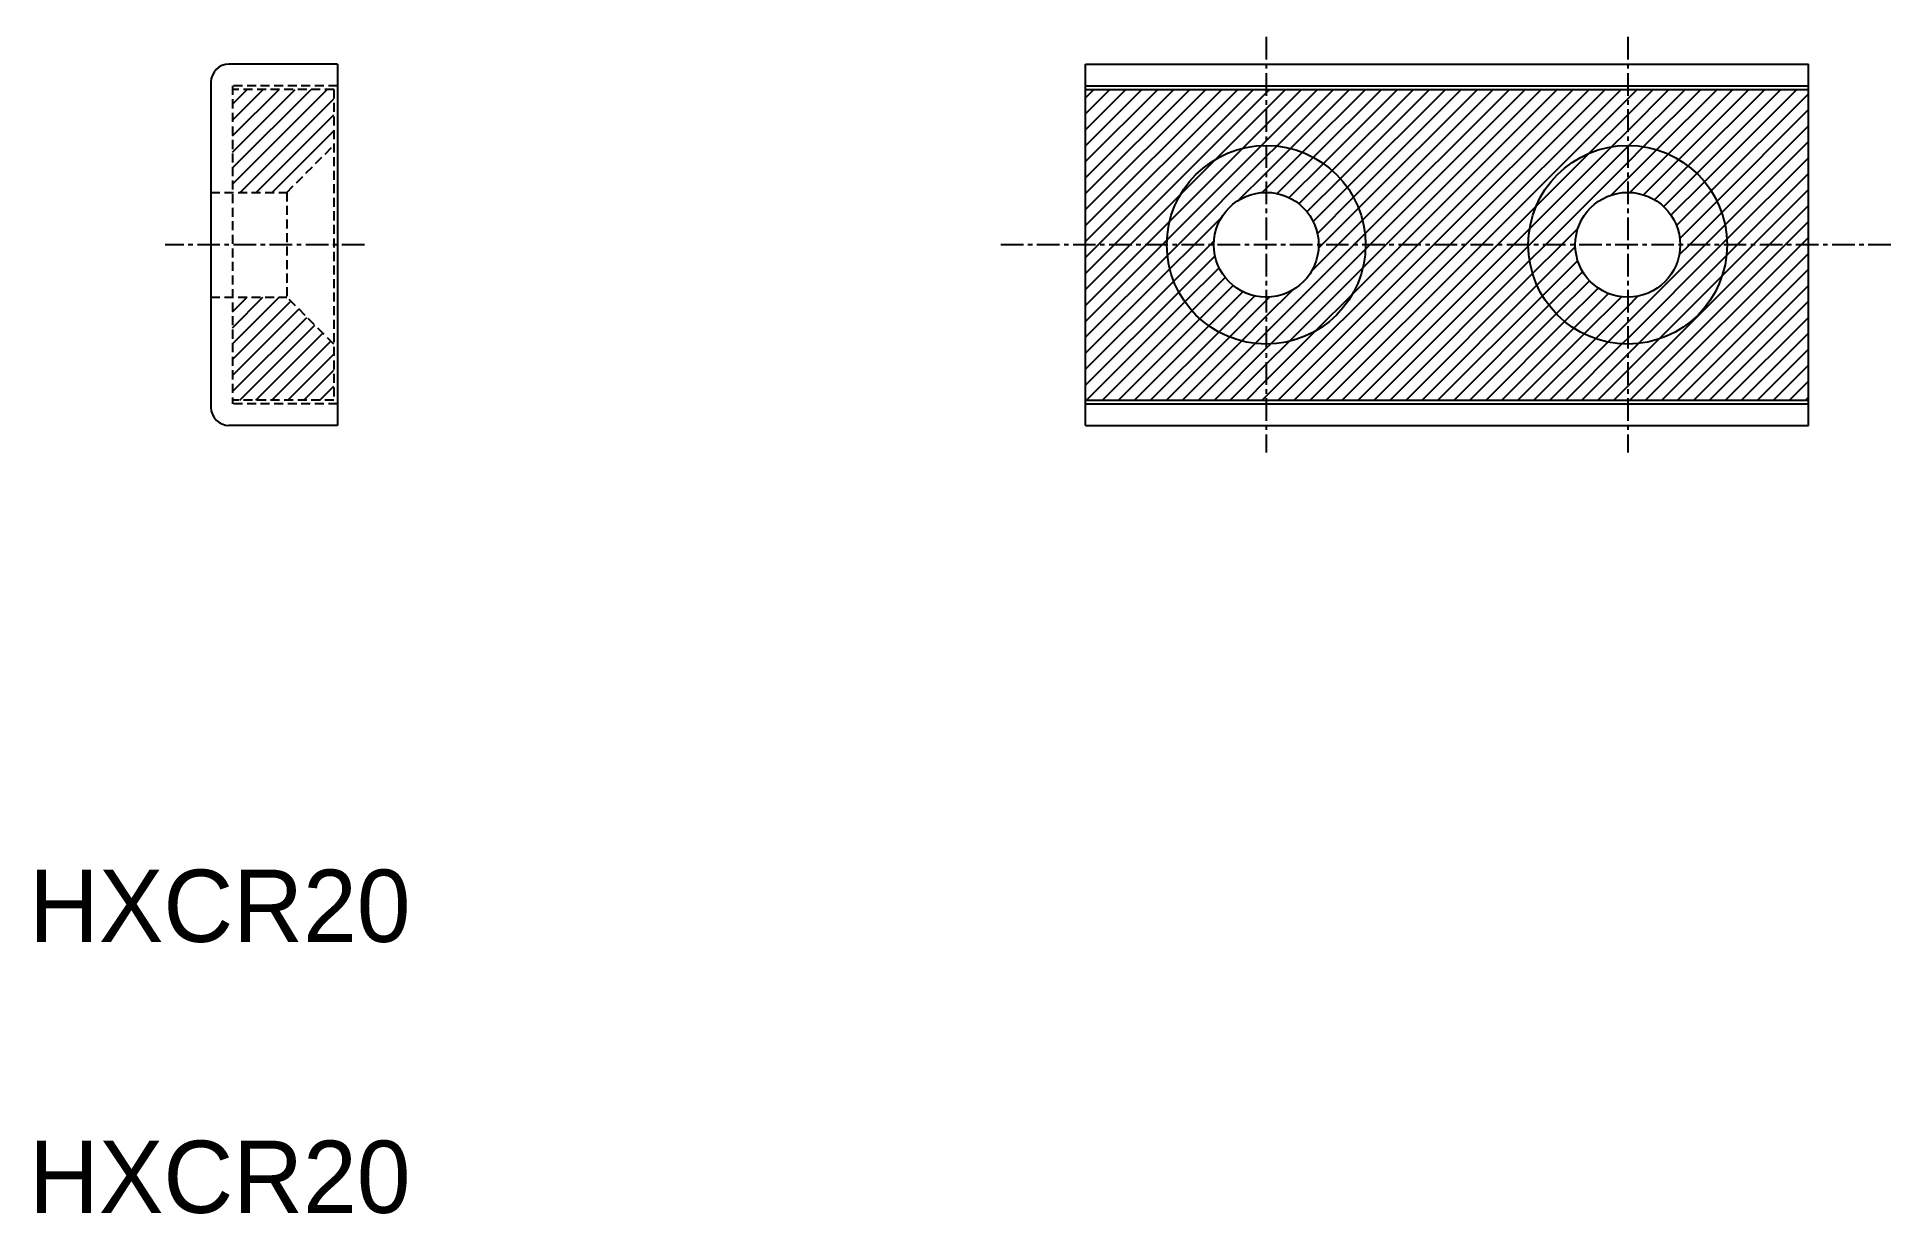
# Model space of a CAD drawing. Extents: x 231 to 333, y 122 to 188.
import ezdxf

# ---------------------------------------------------------------- set-up
doc = ezdxf.new("R2010")
doc.units = 0
doc.linetypes.add('CENTER', pattern=[2, 1.25, -0.25, 0.25, -0.25])
doc.linetypes.add('DASHED', pattern=[0.75, 0.5, -0.25])
doc.layers.get('0').update_dxf_attribs({"linetype": 'CONTINUOUS'})
doc.layers.add('CENTER', color=1, linetype='CENTER')

# ---------------------------------------------------------------- blocks, each defined once
blk = doc.blocks.new('*X14')
at = {"color": 0, "linetype": 'CONTINUOUS'}
for p, q in [((288.55, 176.3), (296.97, 184.72)), ((288.55, 177.18), (296.09, 184.72)), ((288.55, 178.07), (295.2, 184.72)), ((288.55, 178.95), (294.32, 184.72)), ((288.55, 179.83), (293.43, 184.72)), ((288.55, 180.72), (292.55, 184.72)), ((288.55, 181.6), (291.67, 184.72)), ((288.55, 182.49), (290.78, 184.72)), ((288.55, 183.37), (289.9, 184.72)), ((288.55, 184.25), (289.01, 184.72)), ((289.25, 176.12), (297.85, 184.72)), ((298.55, 181.88), (301.39, 184.72)), ((298.55, 182.76), (300.5, 184.72)), ((298.55, 183.65), (299.62, 184.72)), ((298.55, 184.53), (298.74, 184.72)), ((299.14, 181.58), (302.27, 184.72)), ((299.89, 181.45), (303.16, 184.72)), ((300.56, 181.24), (304.04, 184.72)), ((301.16, 180.96), (304.92, 184.72)), ((301.71, 180.62), (305.81, 184.72)), ((302.2, 180.23), (306.69, 184.72)), ((302.65, 179.79), (307.58, 184.72)), ((303.04, 179.3), (308.46, 184.72)), ((303.38, 178.75), (309.34, 184.72)), ((303.66, 178.15), (310.23, 184.72)), ((303.88, 177.48), (311.11, 184.72)), ((304.02, 176.74), (312, 184.72)), ((304.28, 176.12), (312.88, 184.72)), ((305.16, 176.12), (313.76, 184.72)), ((306.05, 176.12), (314.65, 184.72)), ((306.93, 176.12), (315.53, 184.72)), ((307.81, 176.12), (316.41, 184.72)), ((308.7, 176.12), (317.3, 184.72)), ((309.58, 176.12), (318.18, 184.72)), ((318.55, 182.43), (320.83, 184.72)), ((318.55, 183.32), (319.95, 184.72)), ((318.55, 184.2), (319.07, 184.72)), ((318.62, 181.62), (321.72, 184.72)), ((319.43, 181.55), (322.6, 184.72)), ((320.15, 181.38), (323.49, 184.72)), ((320.79, 181.14), (324.37, 184.72)), ((321.37, 180.84), (325.25, 184.72)), ((321.9, 180.48), (326.14, 184.72)), ((322.38, 180.07), (327.02, 184.72)), ((322.8, 179.61), (327.91, 184.72)), ((290.14, 176.12), (298.55, 184.53)), ((295.76, 180.85), (298.55, 183.65)), ((310.47, 176.12), (318.55, 184.2)), ((323.17, 179.1), (328.55, 184.48)), ((297.25, 181.46), (298.55, 182.76)), ((316.42, 181.19), (318.55, 183.32)), ((323.49, 178.53), (328.55, 183.6)), ((323.75, 177.91), (328.55, 182.71)), ((293.06, 176.39), (298.28, 181.61)), ((298.28, 181.61), (298.55, 181.88)), ((298.55, 181), (299.14, 181.58)), ((317.66, 181.54), (318.55, 182.43)), ((318.55, 181.55), (318.62, 181.62)), ((323.94, 177.22), (328.55, 181.83)), ((293.21, 177.42), (297.25, 181.46)), ((293.67, 176.12), (298.55, 181)), ((293.81, 178.91), (295.76, 180.85)), ((298.55, 180.11), (299.89, 181.45)), ((298.55, 179.23), (300.56, 181.24)), ((299.16, 178.95), (301.16, 180.96)), ((299.82, 178.73), (301.71, 180.62)), ((313.12, 176.12), (318.55, 181.55)), ((313.12, 177.01), (317.66, 181.54)), ((313.48, 178.25), (316.42, 181.19)), ((314, 176.12), (318.55, 180.67)), ((318.55, 180.67), (319.43, 181.55)), ((318.55, 179.78), (320.15, 181.38)), ((318.67, 179.01), (320.79, 181.14)), ((319.42, 178.88), (321.37, 180.84)), ((324.04, 176.43), (328.55, 180.94)), ((297.02, 178.58), (298.55, 180.11)), ((300.36, 178.38), (302.2, 180.23)), ((300.8, 177.94), (302.65, 179.79)), ((317.64, 178.87), (318.55, 179.78)), ((320.03, 178.61), (321.9, 180.48)), ((320.54, 178.23), (322.38, 180.07)), ((320.94, 177.76), (322.8, 179.61)), ((324.61, 176.12), (328.55, 180.06)), ((291.02, 176.12), (293.81, 178.91)), ((298.33, 179.01), (298.55, 179.23)), ((301.15, 177.41), (303.04, 179.3)), ((301.38, 176.75), (303.38, 178.75)), ((321.25, 177.18), (323.17, 179.1)), ((321.43, 176.47), (323.49, 178.53)), ((325.49, 176.12), (328.55, 179.18)), ((294.56, 176.12), (296.09, 177.65)), ((301.63, 176.12), (303.66, 178.15)), ((302.51, 176.12), (303.88, 177.48)), ((311.35, 176.12), (313.48, 178.25)), ((321.96, 176.12), (323.75, 177.91)), ((326.38, 176.12), (328.55, 178.29)), ((291.9, 176.12), (293.21, 177.42)), ((303.4, 176.12), (304.02, 176.74)), ((312.23, 176.12), (313.12, 177.01)), ((314.89, 176.12), (315.8, 177.03)), ((322.84, 176.12), (323.94, 177.22)), ((323.72, 176.12), (324.04, 176.43)), ((327.26, 176.12), (328.55, 177.41)), ((328.14, 176.12), (328.55, 176.52)), ((288.55, 171.88), (292.79, 176.12)), ((288.55, 172.76), (291.9, 176.12)), ((288.55, 173.65), (291.02, 176.12)), ((288.55, 174.53), (290.14, 176.12)), ((288.55, 175.41), (289.25, 176.12)), ((288.55, 171), (293.08, 175.53)), ((292.79, 176.12), (293.06, 176.39)), ((293.08, 175.53), (293.67, 176.12)), ((293.22, 174.78), (294.56, 176.12)), ((293.43, 174.11), (295.44, 176.12)), ((293.71, 173.5), (295.72, 175.51)), ((295.44, 176.12), (295.66, 176.34)), ((298.55, 167.74), (306.93, 176.12)), ((298.55, 171.27), (303.4, 176.12)), ((298.78, 170.62), (304.05, 175.88)), ((299.21, 167.52), (307.81, 176.12)), ((300.1, 167.52), (308.7, 176.12)), ((300.98, 167.52), (309.58, 176.12)), ((301.07, 174.67), (302.51, 176.12)), ((301.45, 175.93), (301.63, 176.12)), ((301.87, 167.52), (310.47, 176.12)), ((302.75, 167.52), (311.35, 176.12)), ((303.34, 173.41), (306.05, 176.12)), ((303.63, 167.52), (312.23, 176.12)), ((303.91, 174.86), (305.16, 176.12)), ((304.05, 175.88), (304.28, 176.12)), ((304.52, 167.52), (313.05, 176.05)), ((313.05, 176.05), (313.12, 176.12)), ((313.12, 175.24), (314, 176.12)), ((313.29, 174.52), (314.89, 176.12)), ((313.53, 173.88), (315.65, 176)), ((318.55, 168.29), (326.38, 176.12)), ((318.55, 170.94), (323.72, 176.12)), ((318.55, 171.83), (322.84, 176.12)), ((318.66, 167.52), (327.26, 176.12)), ((319.14, 170.65), (324.02, 175.53)), ((319.54, 167.52), (328.14, 176.12)), ((320.43, 167.52), (328.55, 175.64)), ((321.4, 175.56), (321.96, 176.12)), ((323.78, 174.4), (325.49, 176.12)), ((324.02, 175.53), (324.61, 176.12)), ((288.55, 170.11), (293.22, 174.78)), ((294.05, 172.96), (295.94, 174.85)), ((299.81, 170.76), (303.91, 174.86)), ((305.4, 167.52), (313.12, 175.24)), ((306.29, 167.52), (313.29, 174.52)), ((313.83, 173.29), (315.79, 175.25)), ((314.19, 172.77), (316.06, 174.64)), ((320.27, 170.89), (323.78, 174.4)), ((321.31, 167.52), (328.55, 174.76)), ((288.55, 169.23), (293.43, 174.11)), ((288.55, 168.34), (293.71, 173.5)), ((294.44, 172.46), (296.28, 174.31)), ((294.88, 172.02), (296.72, 173.86)), ((295.37, 171.63), (297.26, 173.52)), ((298.55, 172.16), (300, 173.6)), ((301.26, 171.33), (303.34, 173.41)), ((307.17, 167.52), (313.53, 173.88)), ((314.6, 172.29), (316.44, 174.13)), ((315.06, 171.87), (316.91, 173.72)), ((315.57, 171.5), (317.49, 173.42)), ((322.2, 167.52), (328.55, 173.87)), ((288.61, 167.52), (294.05, 172.96)), ((289.49, 167.52), (294.44, 172.46)), ((295.92, 171.29), (297.91, 173.29)), ((296.52, 171.01), (298.55, 173.04)), ((298.55, 173.04), (298.73, 173.22)), ((308.05, 167.52), (313.83, 173.29)), ((308.94, 167.52), (314.19, 172.77)), ((316.13, 171.18), (318.2, 173.24)), ((316.76, 170.92), (318.55, 172.71)), ((318.55, 172.71), (319.11, 173.27)), ((323.08, 167.52), (328.55, 172.99)), ((290.38, 167.52), (294.88, 172.02)), ((291.26, 167.52), (295.37, 171.63)), ((297.18, 170.79), (298.55, 172.16)), ((298.55, 168.62), (301.26, 171.33)), ((309.82, 167.52), (314.6, 172.29)), ((310.71, 167.52), (315.06, 171.87)), ((311.59, 167.52), (315.57, 171.5)), ((317.45, 170.73), (318.55, 171.83)), ((323.96, 167.52), (328.55, 172.1)), ((292.14, 167.52), (295.92, 171.29)), ((293.03, 167.52), (296.52, 171.01)), ((293.91, 167.52), (297.18, 170.79)), ((294.8, 167.52), (297.93, 170.65)), ((295.68, 167.52), (298.55, 170.39)), ((297.93, 170.65), (298.55, 171.27)), ((298.55, 169.51), (299.81, 170.76)), ((298.55, 170.39), (298.78, 170.62)), ((312.47, 167.52), (316.13, 171.18)), ((313.36, 167.52), (316.76, 170.92)), ((314.24, 167.52), (317.45, 170.73)), ((315.12, 167.52), (318.23, 170.63)), ((318.23, 170.63), (318.55, 170.94)), ((318.55, 169.18), (320.27, 170.89)), ((318.55, 170.06), (319.14, 170.65)), ((324.85, 167.52), (328.55, 171.22)), ((325.73, 167.52), (328.55, 170.34)), ((296.56, 167.52), (298.55, 169.51)), ((316.01, 167.52), (318.55, 170.06)), ((326.62, 167.52), (328.55, 169.45)), ((297.45, 167.52), (298.55, 168.62)), ((316.89, 167.52), (318.55, 169.18)), ((317.78, 167.52), (318.55, 168.29)), ((327.5, 167.52), (328.55, 168.57)), ((298.33, 167.52), (298.55, 167.74)), ((328.38, 167.52), (328.55, 167.69))]:
    blk.add_line(p, q, dxfattribs=at)
blk = doc.blocks.new('*X15')
at = {"color": 0, "linetype": 'CONTINUOUS'}
for p, q in [((241.36, 179.48), (246.59, 184.72)), ((241.36, 180.37), (245.7, 184.72)), ((241.36, 181.25), (244.82, 184.72)), ((241.36, 182.14), (243.94, 184.72)), ((241.36, 183.02), (243.05, 184.72)), ((241.36, 183.9), (242.17, 184.72)), ((241.77, 179.02), (246.96, 184.2)), ((242.66, 179.02), (246.96, 183.32)), ((243.54, 179.02), (246.96, 182.43)), ((241.36, 170.64), (243.93, 173.22)), ((241.36, 171.53), (243.04, 173.22)), ((241.36, 172.41), (242.16, 173.22)), ((241.36, 169.76), (244.58, 172.99)), ((241.36, 168.88), (245.02, 172.55)), ((241.36, 167.99), (245.47, 172.1)), ((241.76, 167.52), (245.91, 171.66)), ((242.65, 167.52), (246.35, 171.22)), ((243.53, 167.52), (246.79, 170.78)), ((244.41, 167.52), (246.96, 170.06)), ((245.3, 167.52), (246.96, 169.17)), ((246.18, 167.52), (246.96, 168.29))]:
    blk.add_line(p, q, dxfattribs=at)

msp = doc.modelspace()

# ---------------------------------------------------------------- linework, layer by layer
at = {"color": 7, "linetype": 'CONTINUOUS'}
for p, q in [((247.16, 186.12), (241.16, 186.12)), ((247.16, 186.12), (247.16, 166.12)), ((288.55, 166.12), (288.55, 186.12)), ((288.55, 186.12), (328.55, 186.12)), ((328.55, 166.12), (328.55, 186.12)), ((240.16, 185.12), (240.16, 167.12)), ((288.55, 184.92), (328.55, 184.92)), ((288.55, 184.72), (328.55, 184.72)), ((288.55, 167.52), (328.55, 167.52)), ((288.55, 167.32), (328.55, 167.32)), ((247.16, 166.12), (241.16, 166.12)), ((288.55, 166.12), (328.55, 166.12))]:
    msp.add_line(p, q, dxfattribs=at)
at = {"color": 3, "linetype": 'DASHED'}
for p, q in [((247.16, 184.92), (241.36, 184.92)), ((241.36, 184.92), (241.36, 167.32)), ((246.96, 184.72), (241.36, 184.72)), ((246.96, 184.72), (246.96, 167.52)), ((244.36, 179.02), (246.96, 181.62)), ((240.16, 179.02), (244.36, 179.02)), ((244.36, 179.02), (244.36, 173.22)), ((240.16, 173.22), (244.36, 173.22)), ((246.96, 170.62), (244.36, 173.22)), ((246.96, 167.52), (241.36, 167.52)), ((247.16, 167.32), (241.36, 167.32))]:
    msp.add_line(p, q, dxfattribs=at)
at = {"color": 7, "linetype": 'CONTINUOUS'}
for centre, radius in [((298.55, 176.12), 5.5), ((318.55, 176.12), 5.5), ((298.55, 176.12), 2.9), ((318.55, 176.12), 2.9)]:
    msp.add_circle(centre, radius, dxfattribs=at)
for centre, start, end in [((241.16, 185.12), 90, 180), ((241.16, 167.12), 180, 270)]:
    msp.add_arc(centre, 1, start, end, dxfattribs=at)
at = {"layer": 'CENTER', "color": 1, "linetype": 'CENTER'}
for p, q in [((298.55, 187.62), (298.55, 164.62)), ((318.55, 187.62), (318.55, 164.62)), ((248.66, 176.12), (237.62, 176.12)), ((333.11, 176.12), (283.72, 176.12))]:
    msp.add_line(p, q, dxfattribs=at)

# ---------------------------------------------------------------- block references
at = {"color": 3, "linetype": 'CONTINUOUS'}
for name in ['*X15', '*X14']:
    msp.add_blockref(name, (0, 0), dxfattribs=at)

# ---------------------------------------------------------------- texts
at = {"color": 7, "linetype": 'CONTINUOUS'}
for p in [(230.1, 137.53), (230.1, 122.53)]:
    msp.add_text('HXCR20', height=4, dxfattribs=at).set_placement(p)

doc.saveas('drawing.dxf')
